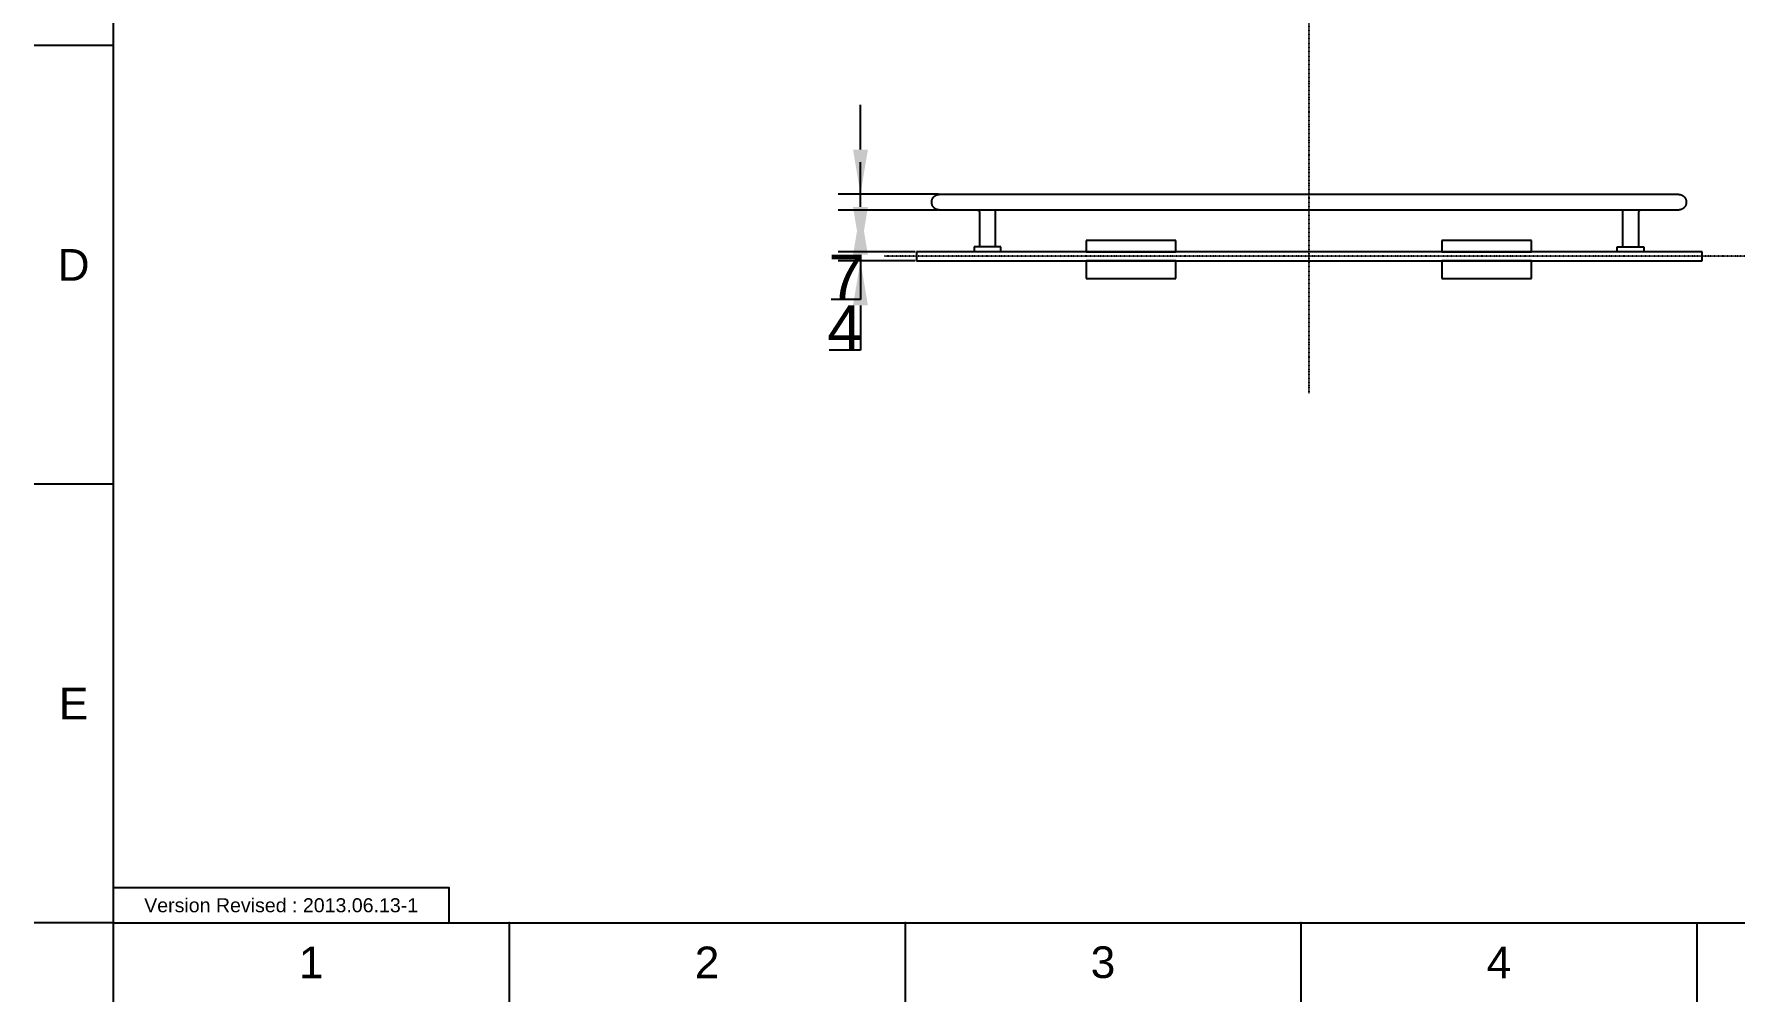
# Model space of a CAD drawing. Header units: millimetres. Extents: x 580 to 2065, y -13 to 1037.
# Drawn here: x 580 to 1339, y -13 to 419 of the extents above; entities that cross this region are included whole.
import ezdxf

# ---------------------------------------------------------------- set-up
doc = ezdxf.new("R2010")
doc.units = ezdxf.units.MM
doc.header["$LTSCALE"] = 0.1
doc.linetypes.add('CENTER', pattern=[0.6, 0.375, -0.075, 0.075, -0.075])
for name, color, linetype in [('CEN', 1, 'CENTER'), ('DEFAULT', 7, 'Continuous'), ('FORM', 7, 'Continuous'), ('INLINE', 3, 'Continuous'), ('TEXT', 2, 'Continuous')]:
    doc.layers.add(name, color=color, linetype=linetype)
doc.styles.add('ARIAL', font='arial_0.ttf')
doc.styles.get("Standard").update_dxf_attribs({"font": 'arial_0.ttf'})
doc.dimstyles.new('DIMENSION STYLE 01', dxfattribs={"dimtxt": 20, "dimasz": 20, "dimexe": 10, "dimexo": 0.5, "dimgap": 0.09, "dimtad": 1, "dimtoh": 1, "dimdec": 0, "dimzin": 0, "dimdsep": 46, "dimtxsty": 'ARIAL', "dimcen": 0.5, "dimadec": 1, "dimazin": 0, "dimtfac": 1, "dimtdec": 4, "dimtofl": 0, "dimtmove": 0, "dimatfit": 3, "dimfxl": 1, "dimtolj": 1, "dimtzin": 0, "dimarcsym": 0})

# ---------------------------------------------------------------- blocks, each defined once
blk = doc.blocks.new('*D146')
at = {"layer": 'DEFAULT', "color": 0, "lineweight": -2, "transparency": 16777216}
for p, q in [((948.85, 367.38), (948.85, 387.38)), ((983.65, 347.38), (938.85, 347.38)), ((983.65, 340.38), (938.85, 340.38)), ((948.85, 320.38), (948.85, 300.38)), ((948.85, 300.38), (935.81, 300.38))]:
    blk.add_line(p, q, dxfattribs=at)
at = {"layer": 'DEFAULT', "color": 0, "transparency": 16777216}
for points in [[(945.52, 367.38), (952.18, 367.38), (948.85, 347.38)], [(945.52, 320.38), (952.18, 320.38), (948.85, 340.38)]]:
    blk.add_solid(points, dxfattribs=at)
at = {"layer": 'Defpoints', "color": 0, "transparency": 16777216}
for p in [(984.15, 347.38), (948.85, 340.38), (984.15, 340.38)]:
    blk.add_point(p, dxfattribs=at)
at = {"layer": 'DEFAULT', "color": 0, "transparency": 16777216, "insert": (942.29, 310.47), "char_height": 20, "attachment_point": 5, "style": 'ARIAL'}
blk.add_mtext('\\A1;7', dxfattribs=at)
blk = doc.blocks.new('*D147')
at = {"layer": 'DEFAULT', "color": 0, "lineweight": -2, "transparency": 16777216}
for p, q in [((948.85, 341.74), (948.85, 361.74)), ((973.34, 321.74), (938.85, 321.74)), ((973.34, 317.74), (938.85, 317.74)), ((948.85, 297.74), (948.85, 277.74)), ((948.85, 277.74), (934.93, 277.74))]:
    blk.add_line(p, q, dxfattribs=at)
at = {"layer": 'DEFAULT', "color": 0, "transparency": 16777216}
for points in [[(945.52, 341.74), (952.18, 341.74), (948.85, 321.74)], [(945.52, 297.74), (952.18, 297.74), (948.85, 317.74)]]:
    blk.add_solid(points, dxfattribs=at)
at = {"layer": 'Defpoints', "color": 0, "transparency": 16777216}
for p in [(973.84, 321.74), (948.85, 317.74), (973.84, 317.74)]:
    blk.add_point(p, dxfattribs=at)
at = {"layer": 'DEFAULT', "color": 0, "transparency": 16777216, "insert": (941.84, 287.83), "char_height": 20, "attachment_point": 5, "style": 'ARIAL'}
blk.add_mtext('\\A1;4', dxfattribs=at)

msp = doc.modelspace()

# ---------------------------------------------------------------- linework, layer by layer
for p, q in [((615.21, 1001.37), (615.21, 22.08)), ((615.21, 413.8), (579.86, 413.8)), ((615.21, 217.94), (579.86, 217.94)), ((615.21, 22.08), (579.86, 22.08)), ((615.21, 22.08), (2029.35, 22.08)), ((615.21, 22.08), (615.21, -13.27)), ((791.98, 22.08), (791.98, -13.27)), ((968.75, 22.08), (968.75, -13.27)), ((1145.51, 22.08), (1145.51, -13.27)), ((1322.28, 22.08), (1322.28, -13.27))]:
    msp.add_line(p, q)
for p in [(791.98, 22.08), (968.75, 22.08), (1145.51, 22.08)]:
    msp.add_point(p)
at = {"layer": 'CEN'}
for p, q in [((1149.1, 811.89), (1149.1, 258.61)), ((1740.09, 319.74), (959.51, 319.74))]:
    msp.add_line(p, q, dxfattribs=at)
at = {"layer": 'DEFAULT'}
for p, q in [((1089.62, 326.75), (1049.62, 326.75)), ((1049.62, 326.75), (1049.62, 321.75)), ((1089.62, 321.75), (1089.62, 326.75)), ((1248.42, 326.75), (1208.42, 326.75)), ((1208.42, 326.75), (1208.42, 321.75)), ((1248.42, 321.75), (1248.42, 326.75)), ((1324.6, 321.74), (973.84, 321.74)), ((973.84, 321.74), (973.84, 317.74)), ((1049.62, 321.75), (1089.62, 321.75)), ((1208.42, 321.75), (1248.42, 321.75)), ((1324.6, 317.74), (1324.6, 321.74)), ((973.84, 317.74), (1324.6, 317.74)), ((1089.62, 317.74), (1049.62, 317.74)), ((1049.62, 317.74), (1049.62, 309.74)), ((1089.62, 317.74), (1049.62, 317.74)), ((1049.62, 317.74), (1049.62, 309.74)), ((1089.62, 317.74), (1049.62, 317.74)), ((1049.62, 317.74), (1049.62, 309.74)), ((1089.62, 317.74), (1049.62, 317.74)), ((1049.62, 317.74), (1049.62, 309.74)), ((1089.62, 309.74), (1089.62, 317.74)), ((1089.62, 309.74), (1089.62, 317.74)), ((1089.62, 309.74), (1089.62, 317.74)), ((1089.62, 309.74), (1089.62, 317.74)), ((1248.42, 317.74), (1208.42, 317.74)), ((1208.42, 317.74), (1208.42, 309.74)), ((1248.42, 309.74), (1248.42, 317.74)), ((1049.62, 309.74), (1089.62, 309.74)), ((1049.62, 309.74), (1089.62, 309.74)), ((1049.62, 309.74), (1089.62, 309.74)), ((1049.62, 309.74), (1089.62, 309.74)), ((1208.42, 309.74), (1248.42, 309.74))]:
    msp.add_line(p, q, dxfattribs=at)
at = {"layer": 'FORM'}
msp.add_lwpolyline([(615.21, 22.08), (765.21, 22.08), (765.21, 37.71), (615.21, 37.71)], close=True, dxfattribs=at)
at = {"layer": 'INLINE'}
for p, q in [((980.65, 344.07), (980.66, 344.19)), ((980.65, 343.95), (980.65, 344.07)), ((980.65, 343.83), (980.65, 343.95)), ((980.65, 343.71), (980.65, 343.83)), ((980.66, 343.59), (980.65, 343.71)), ((980.66, 344.19), (980.68, 344.31)), ((980.67, 343.47), (980.66, 343.59)), ((980.69, 343.35), (980.67, 343.47)), ((980.68, 344.31), (980.69, 344.43)), ((980.69, 344.43), (980.72, 344.55)), ((980.71, 343.23), (980.69, 343.35)), ((980.73, 343.11), (980.71, 343.23)), ((980.72, 344.55), (980.74, 344.67)), ((980.76, 342.99), (980.73, 343.11)), ((980.74, 344.67), (980.77, 344.79)), ((980.8, 342.88), (980.76, 342.99)), ((980.77, 344.79), (980.8, 344.91)), ((980.8, 344.91), (980.84, 345.02)), ((980.83, 342.76), (980.8, 342.88)), ((980.87, 342.65), (980.83, 342.76)), ((980.84, 345.02), (980.88, 345.13)), ((980.92, 342.53), (980.87, 342.65)), ((980.88, 345.13), (980.93, 345.25)), ((980.97, 342.42), (980.92, 342.53)), ((980.93, 345.25), (980.98, 345.36)), ((981.02, 342.31), (980.97, 342.42)), ((980.98, 345.36), (981.03, 345.47)), ((981.07, 342.21), (981.02, 342.31)), ((981.03, 345.47), (981.09, 345.57)), ((981.13, 342.1), (981.07, 342.21)), ((981.09, 345.57), (981.15, 345.68)), ((981.2, 342), (981.13, 342.1)), ((981.15, 345.68), (981.21, 345.78)), ((981.26, 341.9), (981.2, 342)), ((981.21, 345.78), (981.28, 345.88)), ((981.33, 341.8), (981.26, 341.9)), ((981.28, 345.88), (981.35, 345.98)), ((981.41, 341.7), (981.33, 341.8)), ((981.35, 345.98), (981.43, 346.08)), ((981.48, 341.61), (981.41, 341.7)), ((981.43, 346.08), (981.5, 346.17)), ((981.56, 341.52), (981.48, 341.61)), ((981.5, 346.17), (981.58, 346.26)), ((981.58, 346.26), (981.67, 346.35)), ((981.67, 346.35), (981.76, 346.43)), ((981.76, 346.43), (981.85, 346.51)), ((981.85, 346.51), (981.94, 346.59)), ((981.94, 346.59), (982.03, 346.66)), ((982.03, 346.66), (982.13, 346.74)), ((982.13, 346.74), (982.23, 346.8)), ((982.23, 346.8), (982.33, 346.87)), ((982.33, 346.87), (982.44, 346.93)), ((982.44, 346.93), (982.54, 346.99)), ((982.54, 346.99), (982.65, 347.04)), ((982.65, 347.04), (982.76, 347.09)), ((982.76, 347.09), (982.88, 347.14)), ((982.88, 347.14), (982.99, 347.18)), ((982.99, 347.18), (983.1, 347.22)), ((983.1, 347.22), (983.22, 347.25)), ((983.22, 347.25), (983.33, 347.28)), ((983.33, 347.28), (983.45, 347.31)), ((983.45, 347.31), (983.56, 347.33)), ((983.56, 347.33), (983.68, 347.35)), ((983.68, 347.35), (983.8, 347.36)), ((983.8, 347.36), (983.91, 347.37)), ((983.91, 347.37), (984.03, 347.38)), ((984.03, 347.38), (984.15, 347.38)), ((984.15, 347.38), (1314.06, 347.38)), ((1314.06, 347.38), (1314.18, 347.38)), ((1314.18, 347.38), (1314.29, 347.37)), ((1314.29, 347.37), (1314.41, 347.36)), ((1314.41, 347.36), (1314.53, 347.35)), ((1314.53, 347.35), (1314.64, 347.33)), ((1314.64, 347.33), (1314.76, 347.31)), ((1314.76, 347.31), (1314.88, 347.28)), ((1314.88, 347.28), (1314.99, 347.25)), ((1314.99, 347.25), (1315.1, 347.22)), ((1315.1, 347.22), (1315.22, 347.18)), ((1315.22, 347.18), (1315.33, 347.14)), ((1315.33, 347.14), (1315.44, 347.09)), ((1315.44, 347.09), (1315.55, 347.04)), ((1315.55, 347.04), (1315.66, 346.99)), ((1315.66, 346.99), (1315.77, 346.93)), ((1315.77, 346.93), (1315.87, 346.87)), ((1315.87, 346.87), (1315.98, 346.8)), ((1315.98, 346.8), (1316.08, 346.74)), ((1316.08, 346.74), (1316.17, 346.66)), ((1316.17, 346.66), (1316.27, 346.59)), ((1316.27, 346.59), (1316.36, 346.51)), ((1316.36, 346.51), (1316.45, 346.43)), ((1316.45, 346.43), (1316.54, 346.35)), ((1316.54, 346.35), (1316.62, 346.26)), ((1316.62, 346.26), (1316.7, 346.17)), ((1316.72, 341.61), (1316.64, 341.52)), ((1316.7, 346.17), (1316.78, 346.08)), ((1316.8, 341.7), (1316.72, 341.61)), ((1316.78, 346.08), (1316.86, 345.98)), ((1316.87, 341.8), (1316.8, 341.7)), ((1316.86, 345.98), (1316.93, 345.88)), ((1316.94, 341.9), (1316.87, 341.8)), ((1316.93, 345.88), (1316.99, 345.78)), ((1317.01, 342), (1316.94, 341.9)), ((1316.99, 345.78), (1317.06, 345.68)), ((1317.07, 342.1), (1317.01, 342)), ((1317.06, 345.68), (1317.12, 345.57)), ((1317.13, 342.21), (1317.07, 342.1)), ((1317.12, 345.57), (1317.18, 345.47)), ((1317.19, 342.31), (1317.13, 342.21)), ((1317.18, 345.47), (1317.23, 345.36)), ((1317.24, 342.42), (1317.19, 342.31)), ((1317.23, 345.36), (1317.28, 345.25)), ((1317.29, 342.53), (1317.24, 342.42)), ((1317.28, 345.25), (1317.32, 345.13)), ((1317.33, 342.65), (1317.29, 342.53)), ((1317.32, 345.13), (1317.37, 345.02)), ((1317.37, 342.76), (1317.33, 342.65)), ((1317.37, 345.02), (1317.4, 344.91)), ((1317.41, 342.88), (1317.37, 342.76)), ((1317.4, 344.91), (1317.44, 344.79)), ((1317.44, 342.99), (1317.41, 342.88)), ((1317.44, 344.79), (1317.47, 344.67)), ((1317.47, 343.11), (1317.44, 342.99)), ((1317.47, 344.67), (1317.49, 344.55)), ((1317.5, 343.23), (1317.47, 343.11)), ((1317.49, 344.55), (1317.51, 344.43)), ((1317.52, 343.35), (1317.5, 343.23)), ((1317.51, 344.43), (1317.53, 344.31)), ((1317.53, 343.47), (1317.52, 343.35)), ((1317.53, 344.31), (1317.54, 344.19)), ((1317.55, 343.59), (1317.53, 343.47)), ((1317.54, 344.19), (1317.55, 344.07)), ((1317.55, 344.07), (1317.56, 343.95)), ((1317.56, 343.83), (1317.55, 343.71)), ((1317.55, 343.71), (1317.55, 343.59)), ((1317.56, 343.95), (1317.56, 343.83)), ((981.65, 341.43), (981.56, 341.52)), ((981.73, 341.34), (981.65, 341.43)), ((981.82, 341.26), (981.73, 341.34)), ((981.92, 341.18), (981.82, 341.26)), ((982.01, 341.11), (981.92, 341.18)), ((982.11, 341.03), (982.01, 341.11)), ((982.21, 340.97), (982.11, 341.03)), ((982.31, 340.9), (982.21, 340.97)), ((982.41, 340.84), (982.31, 340.9)), ((982.52, 340.78), (982.41, 340.84)), ((982.63, 340.73), (982.52, 340.78)), ((982.74, 340.67), (982.63, 340.73)), ((982.85, 340.63), (982.74, 340.67)), ((982.96, 340.58), (982.85, 340.63)), ((983.08, 340.55), (982.96, 340.58)), ((983.19, 340.51), (983.08, 340.55)), ((983.31, 340.48), (983.19, 340.51)), ((983.43, 340.45), (983.31, 340.48)), ((983.55, 340.43), (983.43, 340.45)), ((983.67, 340.41), (983.55, 340.43)), ((983.79, 340.4), (983.67, 340.41)), ((983.91, 340.39), (983.79, 340.4)), ((984.03, 340.38), (983.91, 340.39)), ((984.15, 340.38), (984.03, 340.38)), ((1314.06, 340.38), (984.15, 340.38)), ((1001.16, 340.38), (1001.17, 340.38)), ((1001.17, 340.38), (1001.18, 340.37)), ((1001.18, 340.37), (1001.19, 340.37)), ((1001.19, 340.37), (1001.2, 340.37)), ((1001.2, 340.37), (1001.21, 340.37)), ((1001.21, 340.37), (1001.22, 340.37)), ((1001.22, 340.37), (1001.23, 340.37)), ((1001.23, 340.37), (1001.24, 340.36)), ((1001.24, 340.36), (1001.25, 340.36)), ((1001.25, 340.36), (1001.26, 340.36)), ((1001.26, 340.36), (1001.27, 340.36)), ((1001.27, 340.36), (1001.28, 340.35)), ((1001.28, 340.35), (1001.29, 340.35)), ((1001.29, 340.35), (1001.3, 340.35)), ((1001.3, 340.35), (1001.32, 340.34)), ((1001.32, 340.34), (1001.33, 340.33)), ((1001.33, 340.33), (1001.34, 340.33)), ((1001.34, 340.33), (1001.35, 340.32)), ((1001.35, 340.32), (1001.36, 340.32)), ((1001.36, 340.32), (1001.38, 340.31)), ((1001.38, 340.31), (1001.4, 340.3)), ((1001.4, 340.3), (1001.42, 340.28)), ((1001.42, 340.28), (1001.44, 340.27)), ((1001.44, 340.27), (1001.46, 340.26)), ((1001.46, 340.26), (1001.48, 340.25)), ((1001.48, 340.25), (1001.5, 340.23)), ((1001.5, 340.23), (1001.52, 340.21)), ((1001.52, 340.21), (1001.54, 340.2)), ((1001.54, 340.2), (1001.56, 340.18)), ((1001.56, 340.18), (1001.58, 340.16)), ((1001.58, 340.16), (1001.6, 340.14)), ((1001.6, 340.14), (1001.61, 340.12)), ((1001.61, 340.12), (1001.63, 340.1)), ((1001.63, 340.1), (1001.65, 340.08)), ((1001.65, 340.08), (1001.67, 340.06)), ((1001.67, 340.06), (1001.69, 340.04)), ((1001.69, 340.04), (1001.7, 340.02)), ((1001.7, 340.02), (1001.72, 339.99)), ((1001.72, 339.99), (1001.74, 339.97)), ((1001.74, 339.97), (1001.75, 339.95)), ((1001.75, 339.95), (1001.77, 339.92)), ((1001.77, 339.92), (1001.79, 339.9)), ((1001.79, 339.9), (1001.8, 339.87)), ((1001.8, 339.87), (1001.82, 339.85)), ((1001.82, 339.85), (1001.83, 339.82)), ((1001.83, 339.82), (1001.85, 339.79)), ((1001.85, 339.79), (1001.86, 339.77)), ((1001.86, 339.77), (1001.87, 339.74)), ((1001.87, 339.74), (1001.89, 339.71)), ((1001.89, 339.71), (1001.91, 339.66)), ((1001.91, 339.66), (1001.93, 339.6)), ((1001.93, 339.6), (1001.95, 339.54)), ((1001.95, 339.54), (1001.97, 339.49)), ((1001.97, 339.49), (1001.99, 339.43)), ((1001.99, 339.43), (1002, 339.36)), ((1002, 339.36), (1002.02, 339.3)), ((1002.02, 339.3), (1002.03, 339.24)), ((1002.03, 339.24), (1002.04, 339.18)), ((1002.04, 339.18), (1002.05, 339.11)), ((1002.05, 339.11), (1002.05, 339.05)), ((1002.05, 339.05), (1002.06, 338.99)), ((1002.06, 338.99), (1002.06, 338.94)), ((1002.06, 338.94), (1002.06, 323.88)), ((1008.94, 340.38), (1008.96, 340.2)), ((1008.96, 340.2), (1008.99, 340.03)), ((1008.99, 340.03), (1009.01, 339.86)), ((1009.01, 339.86), (1009.03, 339.68)), ((1009.03, 339.68), (1009.04, 339.51)), ((1009.04, 339.51), (1009.05, 339.34)), ((1009.05, 339.34), (1009.06, 339.17)), ((1009.06, 339.17), (1009.06, 323.88)), ((1289.15, 339.27), (1289.17, 339.48)), ((1289.15, 338.99), (1289.15, 339.27)), ((1289.15, 323.88), (1289.15, 338.99)), ((1289.17, 339.48), (1289.18, 339.68)), ((1289.18, 339.68), (1289.2, 339.84)), ((1289.2, 339.84), (1289.22, 340)), ((1289.22, 340), (1289.24, 340.19)), ((1289.24, 340.19), (1289.27, 340.38)), ((1296.16, 339.12), (1296.15, 339.05)), ((1296.15, 339.05), (1296.15, 338.99)), ((1296.15, 338.99), (1296.15, 338.95)), ((1296.15, 338.95), (1296.15, 323.88)), ((1296.17, 339.18), (1296.16, 339.12)), ((1296.18, 339.24), (1296.17, 339.18)), ((1296.19, 339.31), (1296.18, 339.24)), ((1296.2, 339.37), (1296.19, 339.31)), ((1296.22, 339.43), (1296.2, 339.37)), ((1296.24, 339.49), (1296.22, 339.43)), ((1296.26, 339.55), (1296.24, 339.49)), ((1296.28, 339.61), (1296.26, 339.55)), ((1296.3, 339.66), (1296.28, 339.61)), ((1296.32, 339.72), (1296.3, 339.66)), ((1296.34, 339.74), (1296.32, 339.72)), ((1296.35, 339.77), (1296.34, 339.74)), ((1296.36, 339.8), (1296.35, 339.77)), ((1296.38, 339.82), (1296.36, 339.8)), ((1296.39, 339.85), (1296.38, 339.82)), ((1296.41, 339.88), (1296.39, 339.85)), ((1296.42, 339.9), (1296.41, 339.88)), ((1296.44, 339.93), (1296.42, 339.9)), ((1296.46, 339.95), (1296.44, 339.93)), ((1296.47, 339.98), (1296.46, 339.95)), ((1296.49, 340), (1296.47, 339.98)), ((1296.51, 340.02), (1296.49, 340)), ((1296.52, 340.04), (1296.51, 340.02)), ((1296.54, 340.07), (1296.52, 340.04)), ((1296.56, 340.09), (1296.54, 340.07)), ((1296.58, 340.11), (1296.56, 340.09)), ((1296.6, 340.13), (1296.58, 340.11)), ((1296.62, 340.15), (1296.6, 340.13)), ((1296.63, 340.16), (1296.62, 340.15)), ((1296.65, 340.18), (1296.63, 340.16)), ((1296.67, 340.2), (1296.65, 340.18)), ((1296.69, 340.22), (1296.67, 340.2)), ((1296.71, 340.23), (1296.69, 340.22)), ((1296.73, 340.25), (1296.71, 340.23)), ((1296.75, 340.26), (1296.73, 340.25)), ((1296.77, 340.28), (1296.75, 340.26)), ((1296.79, 340.29), (1296.77, 340.28)), ((1296.81, 340.3), (1296.79, 340.29)), ((1296.83, 340.31), (1296.81, 340.3)), ((1296.85, 340.32), (1296.83, 340.31)), ((1296.86, 340.33), (1296.85, 340.32)), ((1296.88, 340.33), (1296.86, 340.33)), ((1296.89, 340.34), (1296.88, 340.33)), ((1296.9, 340.34), (1296.89, 340.34)), ((1296.92, 340.35), (1296.9, 340.34)), ((1296.93, 340.35), (1296.92, 340.35)), ((1296.94, 340.35), (1296.93, 340.35)), ((1296.95, 340.36), (1296.94, 340.36)), ((1296.94, 340.36), (1296.94, 340.35)), ((1296.96, 340.36), (1296.95, 340.36)), ((1296.97, 340.37), (1296.96, 340.36)), ((1296.98, 340.37), (1296.97, 340.37)), ((1296.99, 340.37), (1296.98, 340.37)), ((1297, 340.37), (1296.99, 340.37)), ((1297.01, 340.37), (1297, 340.37)), ((1297.02, 340.37), (1297.01, 340.37)), ((1297.03, 340.38), (1297.02, 340.37)), ((1297.04, 340.38), (1297.03, 340.38)), ((1297.05, 340.38), (1297.04, 340.38)), ((1297.06, 340.38), (1297.05, 340.38)), ((1314.18, 340.38), (1314.06, 340.38)), ((1314.3, 340.39), (1314.18, 340.38)), ((1314.42, 340.4), (1314.3, 340.39)), ((1314.54, 340.41), (1314.42, 340.4)), ((1314.66, 340.43), (1314.54, 340.41)), ((1314.78, 340.45), (1314.66, 340.43)), ((1314.9, 340.48), (1314.78, 340.45)), ((1315.01, 340.51), (1314.9, 340.48)), ((1315.13, 340.55), (1315.01, 340.51)), ((1315.25, 340.58), (1315.13, 340.55)), ((1315.36, 340.63), (1315.25, 340.58)), ((1315.47, 340.67), (1315.36, 340.63)), ((1315.58, 340.73), (1315.47, 340.67)), ((1315.69, 340.78), (1315.58, 340.73)), ((1315.79, 340.84), (1315.69, 340.78)), ((1315.9, 340.9), (1315.79, 340.84)), ((1316, 340.97), (1315.9, 340.9)), ((1316.1, 341.03), (1316, 340.97)), ((1316.2, 341.11), (1316.1, 341.03)), ((1316.29, 341.18), (1316.2, 341.11)), ((1316.38, 341.26), (1316.29, 341.18)), ((1316.47, 341.34), (1316.38, 341.26)), ((1316.56, 341.43), (1316.47, 341.34)), ((1316.64, 341.52), (1316.56, 341.43)), ((1009.78, 323.88), (999.56, 323.88)), ((999.56, 323.88), (999.56, 321.74)), ((1011.56, 323.88), (1009.78, 323.88)), ((1011.56, 321.74), (1011.56, 323.88)), ((1286.65, 321.74), (1286.65, 323.88)), ((1286.65, 323.88), (1288.43, 323.88)), ((1288.43, 323.88), (1298.65, 323.88)), ((1298.65, 323.88), (1298.65, 321.74))]:
    msp.add_line(p, q, dxfattribs=at)

# ---------------------------------------------------------------- texts
at = {"char_height": 14.14, "attachment_point": 5}
for s, width, insert in [('D', 10, (597.53, 315.87)), ('E', 10, (597.53, 120.01)), ('1', 50, (703.59, 4.4)), ('2', 50, (880.36, 4.4)), ('3', 50, (1057.13, 4.4)), ('4', 50, (1233.9, 4.4))]:
    msp.add_mtext_dynamic_manual_height_columns(s, width=width, gutter_width=12.5, heights=[0], dxfattribs=dict(at, insert=insert))
at = {"layer": 'TEXT', "insert": (690.21, 29.89), "char_height": 6.25, "attachment_point": 5}
msp.add_mtext_dynamic_manual_height_columns('Version Revised : 2013.06.13-1', width=147.9903, gutter_width=12.5, heights=[0], dxfattribs=at)

# ---------------------------------------------------------------- dimensions: what is measured, and where the dimension line sits
at = {"layer": 'DEFAULT'}
for base, p1, p2, picture, middle in [((948.85, 340.38), (984.15, 347.38), (984.15, 340.38), '*D146', (942.29, 310.47)), ((948.85, 317.74), (973.84, 321.74), (973.84, 317.74), '*D147', (941.84, 287.83))]:
    dim = msp.add_linear_dim(base=base, p1=p1, p2=p2, angle=90, dimstyle='DIMENSION STYLE 01', dxfattribs=at)
    dim.commit()
    dim.dimension.update_dxf_attribs({"geometry": picture, "text_midpoint": middle})

doc.saveas('drawing.dxf')
